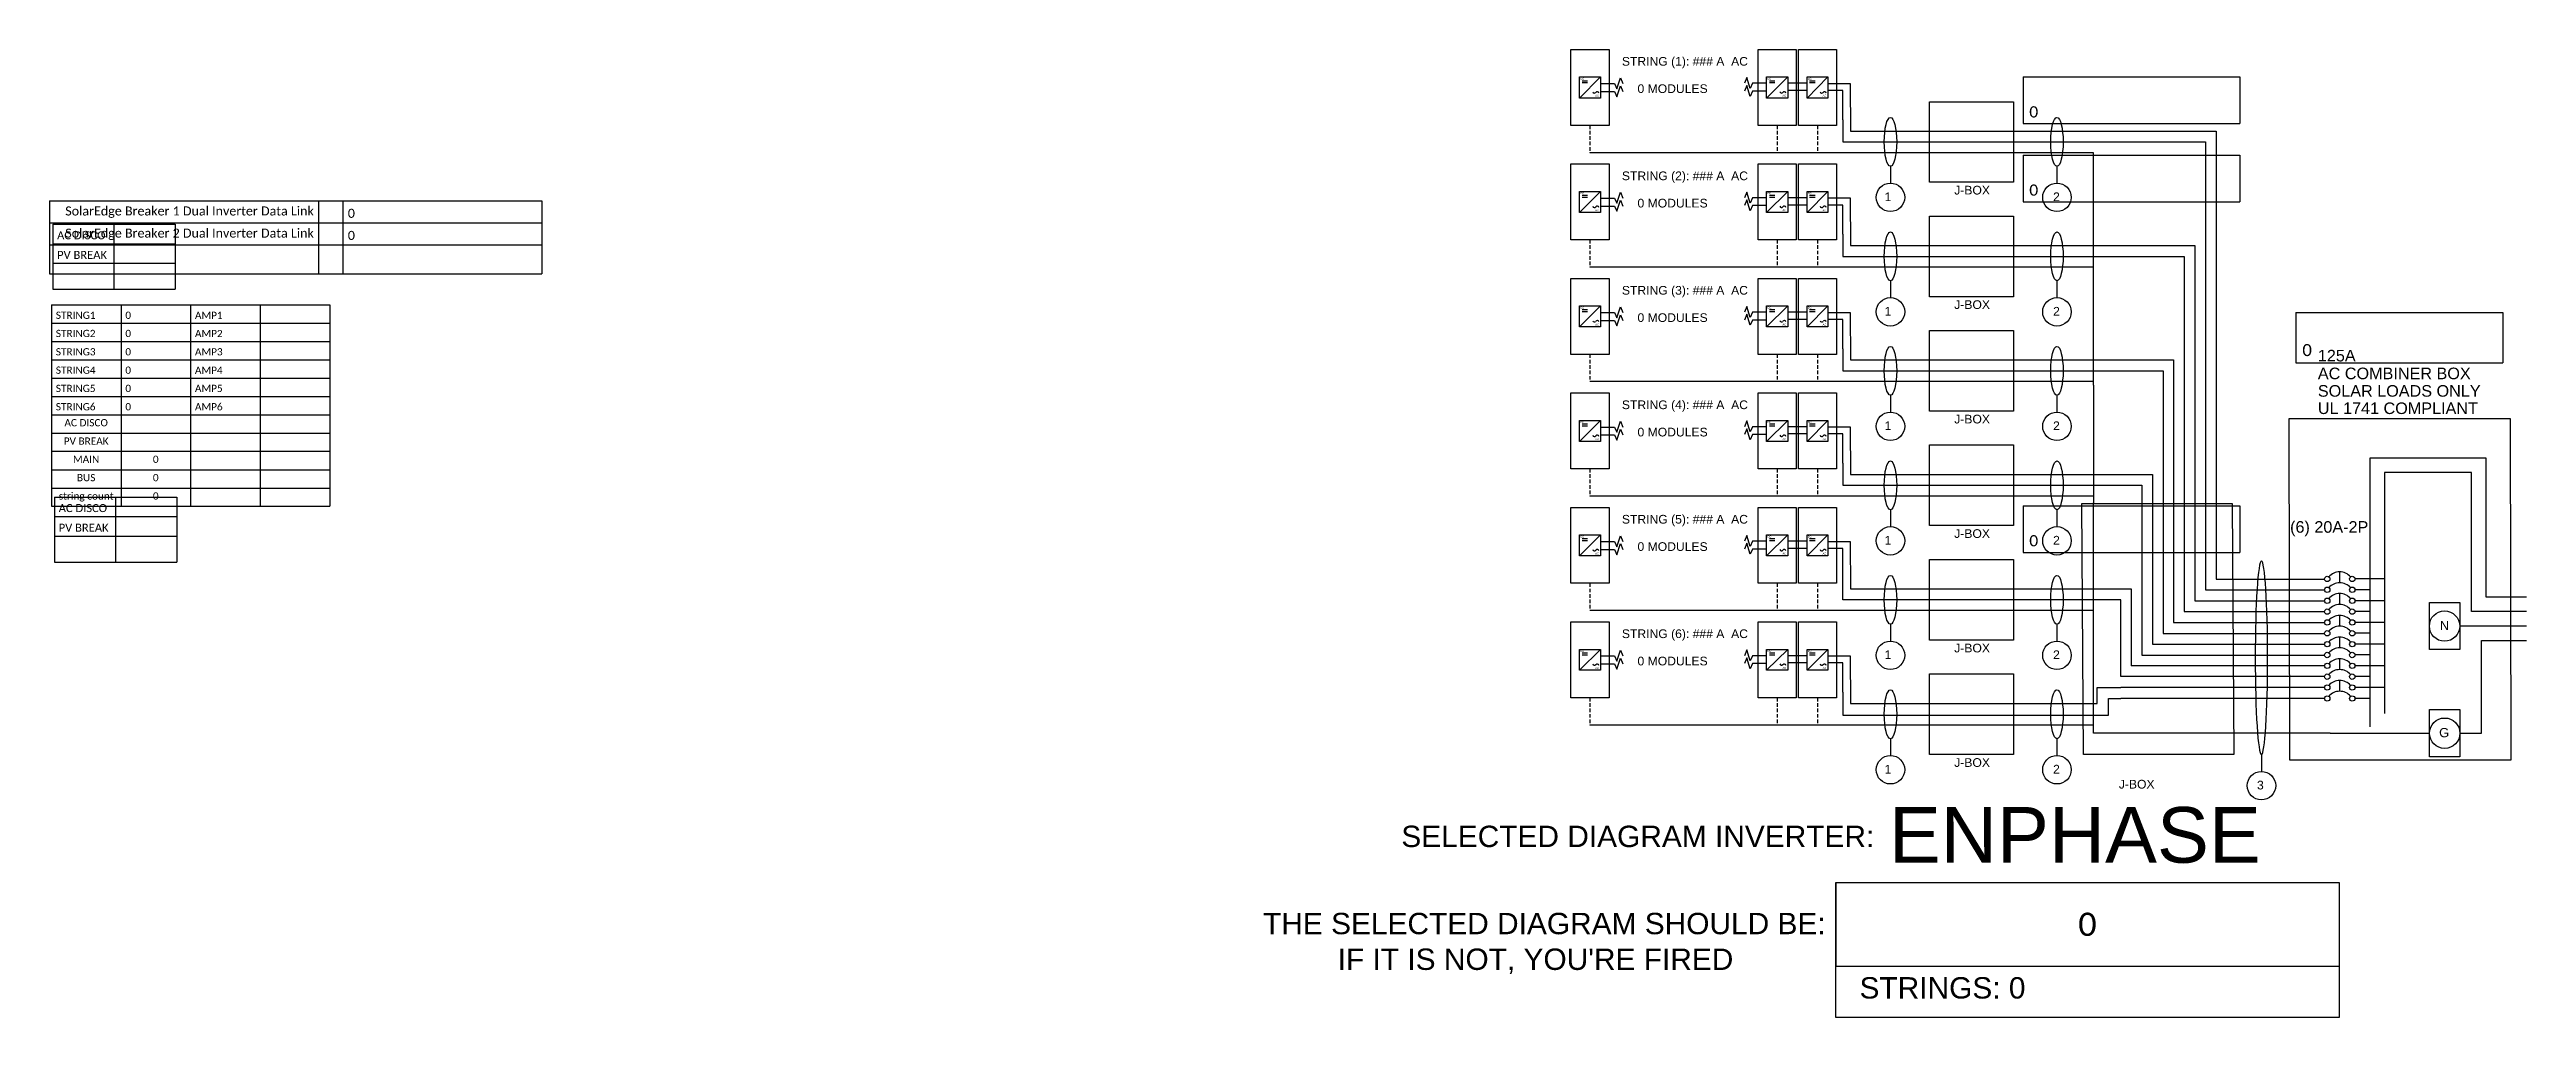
# Model space of a CAD drawing. Header units: inches. Extents: x 0 to 171, y 0 to 67.
import ezdxf

# ---------------------------------------------------------------- set-up
doc = ezdxf.new("R2010")
doc.units = ezdxf.units.IN
doc.header["$MEASUREMENT"] = 0
doc.linetypes.add('DASHED2', pattern=[0.375, 0.25, -0.125])
for name, color, linetype in [('Equipment Schedule', 7, 'Continuous'), ('Ground', 3, 'Continuous'), ('Lines', 7, 'Continuous'), ('Modules', 7, 'Continuous')]:
    doc.layers.add(name, color=color, linetype=linetype)
doc.layers.add('Hidden', color=1, linetype='Continuous', lineweight=25, plot=False)
doc.layers.add('wirecallout', color=4, linetype='Continuous', lineweight=25)
doc.styles.get("Standard").update_dxf_attribs({"font": 'arial.ttf'})

# ---------------------------------------------------------------- blocks, each defined once
blk = doc.blocks.new('*T17')
at = {"color": 0, "linetype": 'ByBlock', "lineweight": -2, "transparency": 16777216}
for p, q in [((0, 0), (19.24, 0)), ((0, 0), (0, -13.93)), ((4.81, 0), (4.81, -13.93)), ((9.62, 0), (9.62, -13.93)), ((14.43, 0), (14.43, -13.93)), ((19.24, 0), (19.24, -13.93)), ((0, -1.27), (19.24, -1.27)), ((0, -2.53), (19.24, -2.53)), ((0, -3.8), (19.24, -3.8)), ((0, -5.07), (19.24, -5.07)), ((0, -6.33), (19.24, -6.33)), ((0, -7.6), (19.24, -7.6)), ((0, -8.87), (19.24, -8.87)), ((0, -10.13), (19.24, -10.13)), ((0, -11.4), (19.24, -11.4)), ((0, -12.67), (19.24, -12.67)), ((0, -13.93), (19.24, -13.93))]:
    blk.add_line(p, q, dxfattribs=at)
at = {"color": 0, "transparency": 16777216, "char_height": 0.5, "width": 4.2095}
for s, insert, attachment_point in [('{\\fCalibri|b0|i0|c0;STRING1', (0.3, -0.97), 7), ('{\\fCalibri|b0|i0|c0;0', (5.11, -0.97), 7), ('{\\fCalibri|b0|i0|c0;AMP1', (9.92, -0.97), 7), ('{\\fCalibri|b0|i0|c0; ', (14.73, -0.97), 7), ('{\\fCalibri|b0|i0|c0;STRING2', (0.3, -2.23), 7), ('{\\fCalibri|b0|i0|c0;STRING3', (0.3, -3.5), 7), ('{\\fCalibri|b0|i0|c0;0', (5.11, -2.23), 7), ('{\\fCalibri|b0|i0|c0;0', (5.11, -3.5), 7), ('{\\fCalibri|b0|i0|c0;AMP2', (9.92, -2.23), 7), ('{\\fCalibri|b0|i0|c0;AMP3', (9.92, -3.5), 7), ('{\\fCalibri|b0|i0|c0; ', (14.73, -2.23), 7), ('{\\fCalibri|b0|i0|c0;STRING4', (0.3, -4.77), 7), ('{\\fCalibri|b0|i0|c0;0', (5.11, -4.77), 7), ('{\\fCalibri|b0|i0|c0;AMP4', (9.92, -4.77), 7), ('{\\fCalibri|b0|i0|c0; ', (14.73, -3.5), 7), ('{\\fCalibri|b0|i0|c0; ', (14.73, -4.77), 7), ('{\\fCalibri|b0|i0|c0;STRING5', (0.3, -6.03), 7), ('{\\fCalibri|b0|i0|c0;STRING6', (0.3, -7.3), 7), ('{\\fCalibri|b0|i0|c0;0', (5.11, -6.03), 7), ('{\\fCalibri|b0|i0|c0;0', (5.11, -7.3), 7), ('{\\fCalibri|b0|i0|c0;AMP5', (9.92, -6.03), 7), ('{\\fCalibri|b0|i0|c0;AMP6', (9.92, -7.3), 7), ('{\\fCalibri|b0|i0|c0; ', (14.73, -6.03), 7), ('{\\fCalibri|b0|i0|c0;AC DISCO', (2.4, -7.9), 2), ('{\\fCalibri|b0|i0|c0;', (7.21, -7.9), 2), ('{\\fCalibri|b0|i0|c0;', (12.02, -7.9), 2), ('{\\fCalibri|b0|i0|c0; ', (14.73, -7.3), 7), ('{\\fCalibri|b0|i0|c0;', (16.83, -7.9), 2), ('{\\fCalibri|b0|i0|c0;PV BREAK', (2.4, -9.17), 2), ('{\\fCalibri|b0|i0|c0;', (7.21, -9.17), 2), ('{\\fCalibri|b0|i0|c0;', (12.02, -9.17), 2), ('{\\fCalibri|b0|i0|c0;', (16.83, -9.17), 2), ('{\\fCalibri|b0|i0|c0;MAIN', (2.4, -10.43), 2), ('{\\fCalibri|b0|i0|c0;BUS', (2.4, -11.7), 2), ('{\\fCalibri|b0|i0|c0;0', (7.21, -10.43), 2), ('{\\fCalibri|b0|i0|c0;0', (7.21, -11.7), 2), ('{\\fCalibri|b0|i0|c0;', (12.02, -10.43), 2), ('{\\fCalibri|b0|i0|c0;', (12.02, -11.7), 2), ('{\\fCalibri|b0|i0|c0;', (16.83, -10.43), 2), ('{\\fCalibri|b0|i0|c0;', (16.83, -11.7), 2), ('{\\fCalibri|b0|i0|c0;string count', (2.4, -12.97), 2), ('{\\fCalibri|b0|i0|c0;0', (7.21, -12.97), 2), ('{\\fCalibri|b0|i0|c0;', (12.02, -12.97), 2), ('{\\fCalibri|b0|i0|c0;', (16.83, -12.97), 2)]:
    blk.add_mtext(s, dxfattribs=dict(at, insert=insert, attachment_point=attachment_point))
blk = doc.blocks.new('*T14')
at = {"color": 0, "linetype": 'ByBlock', "lineweight": -2, "transparency": 16777216}
for p, q in [((0, 0), (14.32, 0)), ((0, 0), (0, -3.48)), ((14.32, 0), (14.32, -3.48)), ((0, -3.48), (14.32, -3.48))]:
    blk.add_line(p, q, dxfattribs=at)
at = {"color": 7, "transparency": 16777216, "insert": (0.45, -3.03), "char_height": 0.8333, "width": 13.4221, "attachment_point": 7}
blk.add_mtext('{\\fCalibri|b0|i0|c0;0', dxfattribs=at)
blk = doc.blocks.new('*T22')
at = {"color": 0, "linetype": 'ByBlock', "lineweight": -2, "transparency": 16777216}
for p, q in [((0, 0), (8.47, 0)), ((0, 0), (0, -4.5)), ((4.23, 0), (4.23, -4.5)), ((8.47, 0), (8.47, -4.5)), ((0, -1.35), (8.47, -1.35)), ((0, -2.7), (8.47, -2.7)), ((0, -4.5), (8.47, -4.5))]:
    blk.add_line(p, q, dxfattribs=at)
at = {"color": 0, "transparency": 16777216, "char_height": 0.5556, "width": 3.6333}
for s, insert, attachment_point in [('{\\fCalibri|b0|i0|c0;AC DISCO', (0.3, -1.05), 7), ('{\\fCalibri|b0|i0|c0;', (8.17, -1.05), 9), ('{\\fCalibri|b0|i0|c0;PV BREAK', (0.3, -2.4), 7), ('{\\fCalibri|b0|i0|c0;', (4.53, -2.4), 7)]:
    blk.add_mtext(s, dxfattribs=dict(at, insert=insert, attachment_point=attachment_point))
blk = doc.blocks.new('*T19')
at = {"color": 0, "linetype": 'ByBlock', "lineweight": -2, "transparency": 16777216}
for p, q in [((0, 0), (8.47, 0)), ((0, 0), (0, -4.5)), ((4.23, 0), (4.23, -4.5)), ((8.47, 0), (8.47, -4.5)), ((0, -1.35), (8.47, -1.35)), ((0, -2.7), (8.47, -2.7)), ((0, -4.5), (8.47, -4.5))]:
    blk.add_line(p, q, dxfattribs=at)
at = {"color": 0, "transparency": 16777216, "char_height": 0.5556, "width": 3.6333}
for s, insert, attachment_point in [('{\\fCalibri|b0|i0|c0;AC DISCO', (0.3, -1.05), 7), ('{\\fCalibri|b0|i0|c0;', (8.17, -1.05), 9), ('{\\fCalibri|b0|i0|c0;PV BREAK', (0.3, -2.4), 7), ('{\\fCalibri|b0|i0|c0;', (4.53, -2.4), 7)]:
    blk.add_mtext(s, dxfattribs=dict(at, insert=insert, attachment_point=attachment_point))
blk = doc.blocks.new('*T23')
at = {"color": 0, "linetype": 'ByBlock', "lineweight": -2, "transparency": 16777216}
for p, q in [((0, 0), (34.03, 0)), ((0, 0), (0, -5.07)), ((18.6, 0), (18.6, -5.07)), ((20.28, 0), (20.28, -5.07)), ((34.03, 0), (34.03, -5.07)), ((0, -1.53), (34.03, -1.53)), ((0, -3.06), (34.03, -3.06)), ((0, -5.07), (34.03, -5.07))]:
    blk.add_line(p, q, dxfattribs=at)
at = {"color": 0, "transparency": 16777216, "char_height": 0.6229}
for s, insert, width, attachment_point in [('{\\fCalibri|b0|i0|c0;SolarEdge Breaker 1 Dual Inverter Data Link', (18.27, -1.19), 17.9297, 9), ('{\\fCalibri|b0|i0|c0;', (19.95, -1.19), 1.0091, 9), ('{\\fCalibri|b0|i0|c0;0', (20.62, -1.19), 13.0727, 7), ('{\\fCalibri|b0|i0|c0;SolarEdge Breaker 2 Dual Inverter Data Link', (18.27, -2.72), 17.9297, 9), ('{\\fCalibri|b0|i0|c0;', (19.95, -2.72), 1.0091, 9), ('{\\fCalibri|b0|i0|c0;0', (20.62, -2.72), 13.0727, 7)]:
    blk.add_mtext(s, dxfattribs=dict(at, insert=insert, width=width, attachment_point=attachment_point))
blk = doc.blocks.new('*T18')
at = {"color": 0, "linetype": 'ByBlock', "lineweight": -2, "transparency": 16777216}
for p, q in [((0, 0), (14.98, 0)), ((0, 0), (0, -3.23)), ((14.98, 0), (14.98, -3.23)), ((0, -3.23), (14.98, -3.23))]:
    blk.add_line(p, q, dxfattribs=at)
at = {"color": 7, "transparency": 16777216, "insert": (0.42, -2.82), "char_height": 0.7747, "width": 14.1425, "attachment_point": 7}
blk.add_mtext('{\\fCalibri|b0|i0|c0;0', dxfattribs=at)
blk = doc.blocks.new('*T15')
at = {"color": 0, "linetype": 'ByBlock', "lineweight": -2, "transparency": 16777216}
for p, q in [((0, 0), (14.98, 0)), ((0, 0), (0, -3.23)), ((14.98, 0), (14.98, -3.23)), ((0, -3.23), (14.98, -3.23))]:
    blk.add_line(p, q, dxfattribs=at)
at = {"color": 7, "transparency": 16777216, "insert": (0.42, -2.82), "char_height": 0.7747, "width": 14.1425, "attachment_point": 7}
blk.add_mtext('{\\fCalibri|b0|i0|c0;0', dxfattribs=at)
blk = doc.blocks.new('*T16')
at = {"color": 0, "linetype": 'ByBlock', "lineweight": -2, "transparency": 16777216}
for p, q in [((0, 0), (14.98, 0)), ((0, 0), (0, -3.23)), ((14.98, 0), (14.98, -3.23)), ((0, -3.23), (14.98, -3.23))]:
    blk.add_line(p, q, dxfattribs=at)
at = {"color": 7, "transparency": 16777216, "insert": (0.42, -2.82), "char_height": 0.7747, "width": 14.1425, "attachment_point": 7}
blk.add_mtext('{\\fCalibri|b0|i0|c0;0', dxfattribs=at)
blk = doc.blocks.new('*T20')
at = {"color": 0, "linetype": 'ByBlock', "lineweight": -2, "transparency": 16777216}
for p, q in [((0, 0), (14.98, 0)), ((0, 0), (0, -3.23)), ((14.98, 0), (14.98, -3.23)), ((0, -3.23), (14.98, -3.23))]:
    blk.add_line(p, q, dxfattribs=at)
at = {"color": 7, "transparency": 16777216, "insert": (0.42, -2.82), "char_height": 0.7747, "width": 14.1425, "attachment_point": 7}
blk.add_mtext('{\\fCalibri|b0|i0|c0;0', dxfattribs=at)
blk = doc.blocks.new('*T21')
at = {"layer": 'Hidden', "color": 0, "linetype": 'ByBlock', "lineweight": -2, "transparency": 16777216}
for p, q in [((0, 0), (34.8, 0)), ((0, 0), (0, -5.8)), ((34.8, 0), (34.8, -5.8)), ((0, -5.8), (34.8, -5.8))]:
    blk.add_line(p, q, dxfattribs=at)
at = {"layer": 'Hidden', "color": 0, "transparency": 16777216, "insert": (17.4, -2.9), "char_height": 1.606, "width": 33.0633, "attachment_point": 5}
blk.add_mtext('{\\fCalibri|b0|i0|c0;0', dxfattribs=at)
blk = doc.blocks.new('*U13')
for p, q in [((-76.68, 136.84), (-78.13, 135.38)), ((-77.58, 136.56), (-77.95, 136.56)), ((-77.58, 136.43), (-77.95, 136.43)), ((-63.74, 136.84), (-65.2, 135.38)), ((-64.64, 136.56), (-65.01, 136.56)), ((-64.64, 136.43), (-65.01, 136.43)), ((-60.96, 136.84), (-62.41, 135.38)), ((-61.85, 136.56), (-62.23, 136.56)), ((-61.85, 136.43), (-62.23, 136.43)), ((-56.64, 130.66), (-56.64, 129.49)), ((-45.13, 130.66), (-45.13, 129.49)), ((-76.68, 128.92), (-78.13, 127.46)), ((-77.58, 128.64), (-77.95, 128.64)), ((-77.58, 128.51), (-77.95, 128.51)), ((-63.74, 128.92), (-65.2, 127.46)), ((-64.64, 128.64), (-65.01, 128.64)), ((-64.64, 128.51), (-65.01, 128.51)), ((-60.96, 128.92), (-62.41, 127.46)), ((-61.85, 128.64), (-62.23, 128.64)), ((-61.85, 128.51), (-62.23, 128.51)), ((-56.64, 122.74), (-56.64, 121.57)), ((-45.13, 122.74), (-45.13, 121.57)), ((-76.68, 121), (-78.13, 119.55)), ((-77.58, 120.73), (-77.95, 120.73)), ((-77.58, 120.59), (-77.95, 120.59)), ((-63.74, 121), (-65.2, 119.55)), ((-64.64, 120.73), (-65.01, 120.73)), ((-64.64, 120.59), (-65.01, 120.59)), ((-60.96, 121), (-62.41, 119.55)), ((-61.85, 120.73), (-62.23, 120.73)), ((-61.85, 120.59), (-62.23, 120.59)), ((-56.64, 114.82), (-56.64, 113.66)), ((-45.13, 114.82), (-45.13, 113.66)), ((-76.68, 113.08), (-78.13, 111.63)), ((-63.74, 113.08), (-65.2, 111.63)), ((-60.96, 113.08), (-62.41, 111.63)), ((-77.58, 112.81), (-77.95, 112.81)), ((-77.58, 112.67), (-77.95, 112.67)), ((-64.64, 112.81), (-65.01, 112.81)), ((-64.64, 112.67), (-65.01, 112.67)), ((-61.85, 112.81), (-62.23, 112.81)), ((-61.85, 112.67), (-62.23, 112.67)), ((-60.96, 112.63), (-59.42, 112.63)), ((-59.42, 112.63), (-59.4, 109.34)), ((-59.94, 110.12), (-59.94, 110.12)), ((-59.94, 110.12), (-59.94, 108.59)), ((-59.94, 108.59), (-39.26, 108.59)), ((-59.4, 109.34), (-38.52, 109.34)), ((-39.26, 108.59), (-39.26, 96.84)), ((-38.52, 109.34), (-38.52, 97.59)), ((-56.64, 106.9), (-56.64, 105.74)), ((-45.13, 106.9), (-45.13, 105.74)), ((-76.68, 105.16), (-78.13, 103.71)), ((-77.58, 104.89), (-77.95, 104.89)), ((-77.58, 104.75), (-77.95, 104.75)), ((-63.74, 105.16), (-65.2, 103.71)), ((-64.64, 104.89), (-65.01, 104.89)), ((-64.64, 104.75), (-65.01, 104.75)), ((-60.96, 105.16), (-62.41, 103.71)), ((-61.85, 104.89), (-62.23, 104.89)), ((-61.85, 104.75), (-62.23, 104.75)), ((-60.96, 104.71), (-59.42, 104.71)), ((-59.42, 104.71), (-59.4, 101.42)), ((-59.4, 101.42), (-39.99, 101.42)), ((-39.99, 101.42), (-39.99, 96.1)), ((-25.58, 101.85), (-25.58, 102.6)), ((-25.58, 100.34), (-25.58, 101.1)), ((-22.49, 102.11), (-24.53, 102.11)), ((-23.49, 101.36), (-24.53, 101.36)), ((-25.58, 98.84), (-25.58, 99.59)), ((-22.49, 100.6), (-24.53, 100.6)), ((-23.49, 99.85), (-24.53, 99.85)), ((-56.64, 98.98), (-56.64, 97.82)), ((-45.13, 98.98), (-45.13, 97.82)), ((-30.1, 99.09), (-30.1, 99.09)), ((-25.58, 97.34), (-25.58, 98.09)), ((-22.49, 99.1), (-24.53, 99.1)), ((-23.49, 98.35), (-24.53, 98.35)), ((-12.67, 98.85), (-17.28, 98.85)), ((-76.68, 97.24), (-78.13, 95.79)), ((-77.58, 96.97), (-77.95, 96.97)), ((-77.58, 96.83), (-77.95, 96.83)), ((-63.74, 97.24), (-65.2, 95.79)), ((-64.64, 96.97), (-65.01, 96.97)), ((-64.64, 96.83), (-65.01, 96.83)), ((-60.96, 97.24), (-62.41, 95.79)), ((-61.85, 96.97), (-62.23, 96.97)), ((-61.85, 96.83), (-62.23, 96.83)), ((-60.96, 96.79), (-59.42, 96.79)), ((-59.42, 96.79), (-59.4, 93.5)), ((-26.62, 96.1), (-39.99, 96.1)), ((-39.26, 96.84), (-26.62, 96.84)), ((-38.52, 97.59), (-26.62, 97.59)), ((-30.1, 97.59), (-30.1, 97.59)), ((-25.58, 95.84), (-25.58, 96.59)), ((-22.49, 97.6), (-24.53, 97.6)), ((-23.49, 96.85), (-24.53, 96.85)), ((-22.49, 96.1), (-24.53, 96.1)), ((-59.94, 94.28), (-59.94, 92.69)), ((-42.34, 93.5), (-42.34, 94.6)), ((-42.34, 94.6), (-40.72, 94.6)), ((-26.62, 95.35), (-40.72, 95.35)), ((-26.62, 94.6), (-40.72, 94.6)), ((-25.58, 94.34), (-25.58, 95.09)), ((-23.49, 95.35), (-24.53, 95.35)), ((-22.49, 94.6), (-24.53, 94.6)), ((-59.94, 92.69), (-41.56, 92.69)), ((-59.4, 93.5), (-42.34, 93.5)), ((-41.56, 92.69), (-41.56, 93.84)), ((-41.56, 93.84), (-40.72, 93.84)), ((-26.62, 93.84), (-40.72, 93.84)), ((-23.49, 93.84), (-24.53, 93.84)), ((-56.64, 91.07), (-56.64, 89.9)), ((-45.13, 91.07), (-45.13, 89.9)), ((-30.99, 89.97), (-30.99, 88.8))]:
    blk.add_line(p, q)
for points in [[(-76.68, 135.38), (-78.13, 135.38), (-78.13, 136.84), (-76.68, 136.84)], [(-63.74, 135.38), (-65.2, 135.38), (-65.2, 136.84), (-63.74, 136.84)], [(-60.96, 135.38), (-62.41, 135.38), (-62.41, 136.84), (-60.96, 136.84)], [(-48.14, 129.56), (-53.95, 129.56), (-53.95, 135.13), (-48.14, 135.13)], [(-76.68, 127.46), (-78.13, 127.46), (-78.13, 128.92), (-76.68, 128.92)], [(-63.74, 127.46), (-65.2, 127.46), (-65.2, 128.92), (-63.74, 128.92)], [(-60.96, 127.46), (-62.41, 127.46), (-62.41, 128.92), (-60.96, 128.92)], [(-48.14, 121.64), (-53.95, 121.64), (-53.95, 127.22), (-48.14, 127.22)], [(-76.68, 119.55), (-78.13, 119.55), (-78.13, 121), (-76.68, 121)], [(-63.74, 119.55), (-65.2, 119.55), (-65.2, 121), (-63.74, 121)], [(-60.96, 119.55), (-62.41, 119.55), (-62.41, 121), (-60.96, 121)], [(-48.14, 113.72), (-53.95, 113.72), (-53.95, 119.3), (-48.14, 119.3)], [(-76.68, 111.63), (-78.13, 111.63), (-78.13, 113.08), (-76.68, 113.08)], [(-63.74, 111.63), (-65.2, 111.63), (-65.2, 113.08), (-63.74, 113.08)], [(-60.96, 111.63), (-62.41, 111.63), (-62.41, 113.08), (-60.96, 113.08)], [(-13.74, 89.58), (-29.02, 89.58), (-29.08, 113.2), (-13.8, 113.2)], [(-48.14, 105.8), (-53.95, 105.8), (-53.95, 111.38), (-48.14, 111.38)], [(-32.91, 89.97), (-43.29, 89.97), (-43.41, 107.32), (-33.02, 107.32)], [(-76.68, 103.71), (-78.13, 103.71), (-78.13, 105.16), (-76.68, 105.16)], [(-63.74, 103.71), (-65.2, 103.71), (-65.2, 105.16), (-63.74, 105.16)], [(-60.96, 103.71), (-62.41, 103.71), (-62.41, 105.16), (-60.96, 105.16)], [(-48.14, 97.88), (-53.95, 97.88), (-53.95, 103.46), (-48.14, 103.46)], [(-19.37, 100.48), (-17.28, 100.48), (-17.27, 97.22), (-19.37, 97.22)], [(-76.68, 95.79), (-78.13, 95.79), (-78.13, 97.24), (-76.68, 97.24)], [(-63.74, 95.79), (-65.2, 95.79), (-65.2, 97.24), (-63.74, 97.24)], [(-60.96, 95.79), (-62.41, 95.79), (-62.41, 97.24), (-60.96, 97.24)], [(-48.14, 89.97), (-53.95, 89.97), (-53.95, 95.54), (-48.14, 95.54)]]:
    blk.add_lwpolyline(points, close=True)
for points in [[(-76.68, 136.38), (-76.68, 136.38), (-75.71, 136.38)], [(-76.68, 135.83), (-76.68, 135.83), (-75.71, 135.83)], [(-65.2, 136.4), (-65.2, 136.4), (-66.17, 136.4)], [(-65.2, 135.86), (-65.2, 135.86), (-66.17, 135.86)], [(-62.41, 136.4), (-63.74, 136.4)], [(-60.96, 136.39), (-59.42, 136.39), (-59.4, 133.1), (-34.13, 133.1), (-34.13, 102.1), (-26.62, 102.1)], [(-59.94, 133.88), (-59.94, 133.88), (-59.94, 132.35), (-34.86, 132.35), (-34.86, 101.35), (-26.62, 101.35)], [(-76.68, 128.46), (-76.68, 128.46), (-75.71, 128.46)], [(-65.2, 128.48), (-65.2, 128.48), (-66.17, 128.48)], [(-62.41, 128.48), (-63.74, 128.48)], [(-60.96, 128.47), (-59.42, 128.47), (-59.4, 125.18), (-35.59, 125.18), (-35.59, 100.6), (-26.62, 100.6)], [(-76.68, 127.91), (-76.68, 127.91), (-75.71, 127.91)], [(-65.2, 127.94), (-65.2, 127.94), (-66.17, 127.94)], [(-59.94, 125.96), (-59.94, 125.96), (-59.94, 124.43), (-36.33, 124.43), (-36.33, 99.85), (-26.62, 99.85)], [(-76.68, 120.54), (-76.68, 120.54), (-75.71, 120.54)], [(-76.68, 119.99), (-76.68, 119.99), (-75.71, 119.99)], [(-65.2, 120.56), (-65.2, 120.56), (-66.17, 120.56)], [(-65.2, 120.02), (-65.2, 120.02), (-66.17, 120.02)], [(-62.41, 120.56), (-63.74, 120.56)], [(-60.96, 120.55), (-59.42, 120.55), (-59.4, 117.26), (-37.06, 117.26), (-37.06, 99.09), (-26.62, 99.09)], [(-59.94, 118.04), (-59.94, 118.04), (-59.94, 116.51), (-37.79, 116.51), (-37.79, 98.34), (-26.62, 98.34)], [(-76.68, 112.62), (-76.68, 112.62), (-75.71, 112.62)], [(-76.68, 112.07), (-76.68, 112.07), (-75.71, 112.07)], [(-65.2, 112.64), (-65.2, 112.64), (-66.17, 112.64)], [(-65.2, 112.1), (-65.2, 112.1), (-66.17, 112.1)], [(-62.41, 112.64), (-63.74, 112.64)], [(-12.67, 100.85), (-15.46, 100.85), (-15.46, 110.47), (-23.49, 110.47), (-23.49, 91.88)], [(-12.67, 99.85), (-16.46, 99.85), (-16.46, 109.47), (-22.49, 109.47), (-22.49, 92.81)], [(-76.68, 104.7), (-76.68, 104.7), (-75.71, 104.7)], [(-65.2, 104.72), (-65.2, 104.72), (-66.17, 104.72)], [(-62.41, 104.72), (-63.74, 104.72)], [(-76.68, 104.15), (-76.68, 104.15), (-75.71, 104.15)], [(-65.2, 104.18), (-65.2, 104.18), (-66.17, 104.18)], [(-76.68, 96.78), (-76.68, 96.78), (-75.71, 96.78)], [(-76.68, 96.23), (-76.68, 96.23), (-75.71, 96.23)], [(-65.2, 96.8), (-65.2, 96.8), (-66.17, 96.8)], [(-65.2, 96.26), (-65.2, 96.26), (-66.17, 96.26)], [(-62.41, 96.8), (-63.74, 96.8)]]:
    blk.add_lwpolyline(points)
for centre, radius in [((-56.64, 128.51), 0.984), ((-45.13, 128.51), 0.984), ((-56.64, 120.59), 0.984), ((-45.13, 120.59), 0.984), ((-56.64, 112.67), 0.984), ((-45.13, 112.67), 0.984), ((-56.64, 104.75), 0.984), ((-45.13, 104.75), 0.984), ((-26.44, 102.11), 0.186), ((-26.44, 101.36), 0.186), ((-24.71, 102.11), 0.186), ((-24.71, 101.36), 0.186), ((-26.44, 100.6), 0.186), ((-26.44, 99.85), 0.186), ((-24.71, 100.6), 0.186), ((-24.71, 99.85), 0.186), ((-18.33, 98.85), 1.05), ((-56.64, 96.83), 0.984), ((-45.13, 96.83), 0.984), ((-26.44, 99.1), 0.186), ((-26.44, 98.35), 0.186), ((-26.44, 97.6), 0.186), ((-24.71, 99.1), 0.186), ((-24.71, 98.35), 0.186), ((-24.71, 97.6), 0.186), ((-26.44, 96.85), 0.186), ((-26.44, 96.1), 0.186), ((-24.71, 96.85), 0.186), ((-24.71, 96.1), 0.186), ((-26.44, 95.35), 0.186), ((-26.44, 94.6), 0.186), ((-24.71, 95.35), 0.186), ((-24.71, 94.6), 0.186), ((-26.44, 93.84), 0.186), ((-24.71, 93.84), 0.186), ((-18.32, 91.44), 1.05), ((-56.64, 88.91), 0.984), ((-45.13, 88.91), 0.984), ((-30.99, 87.81), 0.984)]:
    blk.add_circle(centre, radius)
for centre, radius, start, end in [((-77.11, 135.84), 0.115, 190.2778, 324.5251), ((-76.92, 135.71), 0.115, 10.2778, 144.5251), ((-64.17, 135.84), 0.115, 190.2778, 324.5251), ((-63.99, 135.71), 0.115, 10.2778, 144.5251), ((-61.39, 135.84), 0.115, 190.2778, 324.5251), ((-61.2, 135.71), 0.115, 10.2778, 144.5251), ((-77.11, 127.92), 0.115, 190.2778, 324.5251), ((-76.92, 127.79), 0.115, 10.2778, 144.5251), ((-64.17, 127.92), 0.115, 190.2778, 324.5251), ((-63.99, 127.79), 0.115, 10.2778, 144.5251), ((-61.39, 127.92), 0.115, 190.2778, 324.5251), ((-61.2, 127.79), 0.115, 10.2778, 144.5251), ((-77.11, 120), 0.115, 190.2778, 324.5251), ((-76.92, 119.87), 0.115, 10.2778, 144.5251), ((-64.17, 120), 0.115, 190.2778, 324.5251), ((-63.99, 119.87), 0.115, 10.2778, 144.5251), ((-61.39, 120), 0.115, 190.2778, 324.5251), ((-61.2, 119.87), 0.115, 10.2778, 144.5251), ((-77.11, 112.08), 0.115, 190.2778, 324.5251), ((-76.92, 111.95), 0.115, 10.2778, 144.5251), ((-64.17, 112.08), 0.115, 190.2778, 324.5251), ((-63.99, 111.95), 0.115, 10.2778, 144.5251), ((-61.39, 112.08), 0.115, 190.2778, 324.5251), ((-61.2, 111.95), 0.115, 10.2778, 144.5251), ((-77.11, 104.16), 0.115, 190.2778, 324.5251), ((-76.92, 104.03), 0.115, 10.2778, 144.5251), ((-64.17, 104.16), 0.115, 190.2778, 324.5251), ((-63.99, 104.03), 0.115, 10.2778, 144.5251), ((-61.39, 104.16), 0.115, 190.2778, 324.5251), ((-61.2, 104.03), 0.115, 10.2778, 144.5251), ((-25.58, 101.6), 1, 41.2408, 138.7592), ((-25.58, 100.85), 1, 41.2408, 138.7592), ((-25.58, 100.1), 1, 41.2408, 138.7592), ((-25.58, 99.34), 1, 41.2408, 138.7592), ((-25.58, 98.59), 1, 41.2408, 138.7592), ((-25.58, 97.84), 1, 41.2408, 138.7592), ((-25.58, 97.09), 1, 41.2408, 138.7592), ((-77.11, 96.25), 0.115, 190.2778, 324.5251), ((-76.92, 96.11), 0.115, 10.2778, 144.5251), ((-64.17, 96.25), 0.115, 190.2778, 324.5251), ((-63.99, 96.11), 0.115, 10.2778, 144.5251), ((-61.39, 96.25), 0.115, 190.2778, 324.5251), ((-61.2, 96.11), 0.115, 10.2778, 144.5251), ((-25.58, 96.34), 1, 41.2408, 138.7592), ((-25.58, 95.59), 1, 41.2408, 138.7592), ((-25.58, 94.84), 1, 41.2408, 138.7592), ((-25.58, 94.09), 1, 41.2408, 138.7592), ((-25.58, 93.34), 1, 41.2408, 138.7592)]:
    blk.add_arc(centre, radius, start, end)
at = {"layer": 'Equipment Schedule'}
for points in [[(-62.41, 135.9), (-63.74, 135.9)], [(-59.94, 133.88), (-59.94, 135.51), (-59.94, 135.9), (-60.96, 135.9)], [(-62.41, 127.98), (-63.74, 127.98)], [(-59.94, 125.96), (-59.94, 127.59), (-59.94, 127.98), (-60.96, 127.98)], [(-62.41, 120.06), (-63.74, 120.06)], [(-59.94, 118.04), (-59.94, 119.67), (-59.94, 120.06), (-60.96, 120.06)], [(-62.41, 112.14), (-63.74, 112.14)], [(-59.94, 110.12), (-59.94, 111.75), (-59.94, 112.14), (-60.96, 112.14)], [(-62.41, 104.22), (-63.74, 104.22)], [(-40.72, 95.35), (-40.72, 100.67), (-59.94, 100.67), (-59.94, 103.83), (-59.94, 104.22), (-60.96, 104.22)], [(-62.41, 96.3), (-63.74, 96.3)], [(-59.94, 94.28), (-59.94, 95.91), (-59.94, 96.3), (-60.96, 96.3)]]:
    blk.add_lwpolyline(points, dxfattribs=at)
at = {"layer": 'Ground', "linetype": 'DASHED2'}
for p, q in [((-77.42, 133.49), (-77.42, 131.6)), ((-64.48, 133.49), (-64.48, 131.6)), ((-61.69, 133.49), (-61.69, 131.6)), ((-77.42, 125.57), (-77.42, 123.68)), ((-64.48, 125.57), (-64.48, 123.68)), ((-61.69, 125.57), (-61.69, 123.68)), ((-77.42, 117.65), (-77.42, 115.76)), ((-64.48, 117.65), (-64.48, 115.76)), ((-61.69, 117.65), (-61.69, 115.76)), ((-77.42, 109.73), (-77.42, 107.84)), ((-64.48, 109.73), (-64.48, 107.84)), ((-61.69, 109.73), (-61.69, 107.84)), ((-77.42, 101.81), (-77.42, 99.92)), ((-64.48, 101.81), (-64.48, 99.92)), ((-61.69, 101.81), (-61.69, 99.92)), ((-77.42, 93.89), (-77.42, 92)), ((-64.48, 93.89), (-64.48, 92)), ((-61.69, 93.89), (-61.69, 92))]:
    blk.add_line(p, q, dxfattribs=at)
at = {"layer": 'Ground'}
for p, q in [((-42.6, 115.52), (-42.6, 107.37)), ((-42.6, 92), (-42.6, 105.73)), ((-26.24, 91.44), (-19.37, 91.44))]:
    blk.add_line(p, q, dxfattribs=at)
for points in [[(-58.22, 131.6), (-77.42, 131.6)], [(-42.6, 118.69), (-42.6, 131.6), (-58.22, 131.6)], [(-58.22, 123.68), (-77.42, 123.68)], [(-42.6, 123.68), (-58.22, 123.68)], [(-42.6, 115.52), (-42.6, 118.69)], [(-58.22, 115.76), (-77.42, 115.76)], [(-42.6, 115.76), (-58.22, 115.76)], [(-58.22, 107.84), (-77.42, 107.84)], [(-42.6, 107.84), (-58.22, 107.84)], [(-42.6, 105.73), (-42.6, 107.37)], [(-42.6, 99.92), (-77.42, 99.92)], [(-17.27, 91.44), (-15.78, 91.44), (-15.78, 97.85), (-12.67, 97.85)], [(-42.6, 92), (-77.42, 92)], [(-26.24, 91.44), (-42.6, 91.44), (-42.6, 92)]]:
    blk.add_lwpolyline(points, dxfattribs=at)
blk.add_lwpolyline([(-19.37, 93.07), (-17.27, 93.07), (-17.27, 89.81), (-19.37, 89.81)], close=True, dxfattribs=at)
at = {"layer": 'Hidden'}
blk.add_lwpolyline([(-60.42, 81.11), (-25.62, 81.11), (-25.62, 71.77), (-60.42, 71.77)], close=True, dxfattribs=at)
at = {"layer": 'Lines', "lineweight": -3}
for p, q in [((-75.71, 136.38), (-75.55, 136.01)), ((-75.71, 135.83), (-75.55, 135.47)), ((-75.55, 136.01), (-75.31, 136.78)), ((-75.55, 135.47), (-75.31, 136.23)), ((-75.31, 136.78), (-75.15, 136.38)), ((-75.31, 136.23), (-75.15, 135.83)), ((-66.57, 136.8), (-66.73, 136.4)), ((-66.57, 136.26), (-66.73, 135.86)), ((-66.33, 136.04), (-66.57, 136.8)), ((-66.33, 135.49), (-66.57, 136.26)), ((-66.17, 136.4), (-66.33, 136.04)), ((-66.17, 135.86), (-66.33, 135.49)), ((-75.71, 128.46), (-75.55, 128.1)), ((-75.55, 128.1), (-75.31, 128.86)), ((-75.31, 128.86), (-75.15, 128.46)), ((-66.57, 128.88), (-66.73, 128.48)), ((-66.33, 128.12), (-66.57, 128.88)), ((-66.17, 128.48), (-66.33, 128.12)), ((-75.71, 127.91), (-75.55, 127.55)), ((-75.55, 127.55), (-75.31, 128.31)), ((-75.31, 128.31), (-75.15, 127.91)), ((-66.57, 128.34), (-66.73, 127.94)), ((-66.33, 127.58), (-66.57, 128.34)), ((-66.17, 127.94), (-66.33, 127.58)), ((-75.71, 120.54), (-75.55, 120.18)), ((-75.71, 119.99), (-75.55, 119.63)), ((-75.55, 120.18), (-75.31, 120.94)), ((-75.55, 119.63), (-75.31, 120.39)), ((-75.31, 120.94), (-75.15, 120.54)), ((-75.31, 120.39), (-75.15, 119.99)), ((-66.57, 120.96), (-66.73, 120.56)), ((-66.57, 120.42), (-66.73, 120.02)), ((-66.33, 120.2), (-66.57, 120.96)), ((-66.33, 119.66), (-66.57, 120.42)), ((-66.17, 120.56), (-66.33, 120.2)), ((-66.17, 120.02), (-66.33, 119.66)), ((-66.57, 113.04), (-66.73, 112.64)), ((-66.33, 112.28), (-66.57, 113.04)), ((-75.71, 112.62), (-75.55, 112.26)), ((-75.71, 112.07), (-75.55, 111.71)), ((-75.55, 112.26), (-75.31, 113.02)), ((-75.55, 111.71), (-75.31, 112.48)), ((-75.31, 113.02), (-75.15, 112.62)), ((-75.31, 112.48), (-75.15, 112.07)), ((-66.57, 112.5), (-66.73, 112.1)), ((-66.33, 111.74), (-66.57, 112.5)), ((-66.17, 112.64), (-66.33, 112.28)), ((-66.17, 112.1), (-66.33, 111.74)), ((-75.71, 104.7), (-75.55, 104.34)), ((-75.55, 104.34), (-75.31, 105.1)), ((-75.55, 103.79), (-75.31, 104.56)), ((-75.31, 105.1), (-75.15, 104.7)), ((-75.31, 104.56), (-75.15, 104.15)), ((-66.57, 105.12), (-66.73, 104.72)), ((-66.57, 104.58), (-66.73, 104.18)), ((-66.33, 104.36), (-66.57, 105.12)), ((-66.33, 103.82), (-66.57, 104.58)), ((-66.17, 104.72), (-66.33, 104.36)), ((-75.71, 104.15), (-75.55, 103.79)), ((-66.17, 104.18), (-66.33, 103.82)), ((-75.71, 96.78), (-75.55, 96.42)), ((-75.71, 96.23), (-75.55, 95.87)), ((-75.55, 96.42), (-75.31, 97.18)), ((-75.55, 95.87), (-75.31, 96.64)), ((-75.31, 97.18), (-75.15, 96.78)), ((-75.31, 96.64), (-75.15, 96.23)), ((-66.57, 97.21), (-66.73, 96.8)), ((-66.57, 96.66), (-66.73, 96.26)), ((-66.33, 96.44), (-66.57, 97.21)), ((-66.33, 95.9), (-66.57, 96.66)), ((-66.17, 96.8), (-66.33, 96.44)), ((-66.17, 96.26), (-66.33, 95.9))]:
    blk.add_line(p, q, dxfattribs=at)
at = {"layer": 'Modules'}
for points in [[(-78.73, 133.49), (-78.73, 138.74), (-76.1, 138.74), (-76.1, 133.49)], [(-65.79, 133.49), (-65.79, 138.74), (-63.16, 138.74), (-63.16, 133.49)], [(-63, 133.49), (-63, 138.74), (-60.38, 138.74), (-60.38, 133.49)], [(-78.73, 125.57), (-78.73, 130.82), (-76.1, 130.82), (-76.1, 125.57)], [(-65.79, 125.57), (-65.79, 130.82), (-63.16, 130.82), (-63.16, 125.57)], [(-63, 125.57), (-63, 130.82), (-60.38, 130.82), (-60.38, 125.57)], [(-78.73, 117.65), (-78.73, 122.9), (-76.1, 122.9), (-76.1, 117.65)], [(-65.79, 117.65), (-65.79, 122.9), (-63.16, 122.9), (-63.16, 117.65)], [(-63, 117.65), (-63, 122.9), (-60.38, 122.9), (-60.38, 117.65)], [(-78.73, 109.73), (-78.73, 114.98), (-76.1, 114.98), (-76.1, 109.73)], [(-65.79, 109.73), (-65.79, 114.98), (-63.16, 114.98), (-63.16, 109.73)], [(-63, 109.73), (-63, 114.98), (-60.38, 114.98), (-60.38, 109.73)], [(-78.73, 101.81), (-78.73, 107.06), (-76.1, 107.06), (-76.1, 101.81)], [(-65.79, 101.81), (-65.79, 107.06), (-63.16, 107.06), (-63.16, 101.81)], [(-63, 101.81), (-63, 107.06), (-60.38, 107.06), (-60.38, 101.81)], [(-78.73, 93.89), (-78.73, 99.14), (-76.1, 99.14), (-76.1, 93.89)], [(-65.79, 93.89), (-65.79, 99.14), (-63.16, 99.14), (-63.16, 93.89)], [(-63, 93.89), (-63, 99.14), (-60.38, 99.14), (-60.38, 93.89)]]:
    blk.add_lwpolyline(points, close=True, dxfattribs=at)
at = {"layer": 'wirecallout', "color": 7}
for centre in [(-56.64, 132.35), (-45.13, 132.35), (-56.64, 124.43), (-45.13, 124.43), (-56.64, 116.51), (-45.13, 116.51), (-56.64, 108.59), (-45.13, 108.59), (-56.64, 100.67), (-45.13, 100.67), (-56.64, 92.75), (-45.13, 92.75)]:
    blk.add_ellipse(centre, major_axis=(0, 1.69), ratio=0.254161, dxfattribs=at)
at = {"layer": 'wirecallout', "color": 7, "extrusion": (0, 0, -1)}
blk.add_ellipse((-30.99, 96.66), major_axis=(0, 6.7), ratio=0.06398, dxfattribs=at)
for name, p in [('*T20', (-47.46, 136.85)), ('*T15', (-47.46, 131.44)), ('*T23', (-183.92, 128.28)), ('*T19', (-183.7, 126.65)), ('*T17', (-183.79, 121.07)), ('*T14', (-28.61, 120.55)), ('*T22', (-183.59, 107.78)), ('*T18', (-47.46, 107.18)), ('*T16', (-47.46, 107.18)), ('*T21', (-60.42, 81.11))]:
    blk.add_blockref(name, p)
for s, height, p in [('STRING (1): ### A  AC', 0.6006, (-75.21, 137.62)), ('0 MODULES', 0.601, (-74.13, 135.73)), ('STRING (2): ### A  AC', 0.6006, (-75.21, 129.7)), ('0 MODULES', 0.601, (-74.13, 127.81)), ('STRING (3): ### A  AC', 0.6006, (-75.21, 121.78)), ('0 MODULES', 0.601, (-74.13, 119.89)), ('AC COMBINER BOX', 0.8009, (-27.09, 115.93)), ('125A ', 0.801, (-27.09, 117.16)), ('SOLAR LOADS ONLY', 0.8009, (-27.09, 114.72)), ('STRING (4): ### A  AC', 0.6006, (-75.21, 113.86)), ('UL 1741 COMPLIANT', 0.8009, (-27.09, 113.52)), ('0 MODULES', 0.601, (-74.13, 111.97)), ('STRING (5): ### A  AC', 0.6006, (-75.21, 105.94)), ('0 MODULES', 0.601, (-74.13, 104.05)), ('STRING (6): ### A  AC', 0.6006, (-75.21, 98.02)), ('0 MODULES', 0.601, (-74.13, 96.13))]:
    blk.add_text(s, height=height).set_placement(p)
at = {"attachment_point": 3}
for s, width, gutter_width, insert, char_height in [('DC', 2.842, 0.182, (-77.82, 136.78), 0.128), ('AC', 2.842, 0.182, (-76.8, 135.61), 0.128), ('DC', 2.842, 0.182, (-64.88, 136.78), 0.128), ('AC', 2.842, 0.182, (-63.86, 135.61), 0.128), ('DC', 2.842, 0.182, (-62.1, 136.78), 0.128), ('AC', 2.842, 0.182, (-61.08, 135.61), 0.128), ('DC', 2.842, 0.182, (-77.82, 128.86), 0.128), ('DC', 2.842, 0.182, (-64.88, 128.86), 0.128), ('DC', 2.842, 0.182, (-62.1, 128.86), 0.128), ('1', 11.7427, 0.751, (-56.58, 128.85), 0.601), ('J-BOX', 11.7427, 0.751, (-49.76, 129.31), 0.601), ('  2', 1.2013, 0.751, (-44.93, 128.85), 0.601), ('AC', 2.842, 0.182, (-76.8, 127.69), 0.128), ('AC', 2.842, 0.182, (-63.86, 127.69), 0.128), ('AC', 2.842, 0.182, (-61.08, 127.69), 0.128), ('DC', 2.842, 0.182, (-77.82, 120.94), 0.128), ('DC', 2.842, 0.182, (-64.88, 120.94), 0.128), ('DC', 2.842, 0.182, (-62.1, 120.94), 0.128), ('1', 11.7427, 0.751, (-56.58, 120.93), 0.601), ('J-BOX', 11.7427, 0.751, (-49.76, 121.39), 0.601), ('  2', 1.2013, 0.751, (-44.93, 120.93), 0.601), ('AC', 2.842, 0.182, (-76.8, 119.77), 0.128), ('AC', 2.842, 0.182, (-63.86, 119.77), 0.128), ('AC', 2.842, 0.182, (-61.08, 119.77), 0.128), ('J-BOX', 11.7427, 0.751, (-49.76, 113.47), 0.601), ('DC', 2.842, 0.182, (-77.82, 113.02), 0.128), ('AC', 2.842, 0.182, (-76.8, 111.85), 0.128), ('DC', 2.842, 0.182, (-64.88, 113.02), 0.128), ('AC', 2.842, 0.182, (-63.86, 111.85), 0.128), ('DC', 2.842, 0.182, (-62.1, 113.02), 0.128), ('AC', 2.842, 0.182, (-61.08, 111.85), 0.128), ('1', 11.7427, 0.751, (-56.58, 113.01), 0.601), ('  2', 1.2013, 0.751, (-44.93, 113.01), 0.601), ('DC', 2.842, 0.182, (-77.82, 105.1), 0.128), ('DC', 2.842, 0.182, (-64.88, 105.1), 0.128), ('DC', 2.842, 0.182, (-62.1, 105.1), 0.128), ('1', 11.7427, 0.751, (-56.58, 105.09), 0.601), ('J-BOX', 11.7427, 0.751, (-49.76, 105.55), 0.601), ('  2', 1.2013, 0.751, (-44.93, 105.09), 0.601), ('(6) 20A-2P', 15.657, 1, (-23.6, 106.11), 0.801), ('AC', 2.842, 0.182, (-76.8, 103.93), 0.128), ('AC', 2.842, 0.182, (-63.86, 103.93), 0.128), ('AC', 2.842, 0.182, (-61.08, 103.93), 0.128), ('J-BOX', 11.7427, 0.751, (-49.76, 97.63), 0.601), ('N', 12.5256, 0.801, (-18.01, 99.21), 0.641), ('DC', 2.842, 0.182, (-77.82, 97.19), 0.128), ('AC', 2.842, 0.182, (-76.8, 96.01), 0.128), ('DC', 2.842, 0.182, (-64.88, 97.19), 0.128), ('AC', 2.842, 0.182, (-63.86, 96.01), 0.128), ('DC', 2.842, 0.182, (-62.1, 97.19), 0.128), ('AC', 2.842, 0.182, (-61.08, 96.01), 0.128), ('1', 11.7427, 0.751, (-56.58, 97.17), 0.601), ('  2', 1.2013, 0.751, (-44.93, 97.17), 0.601), ('G', 12.5256, 0.801, (-18.01, 91.8), 0.641), ('1', 11.7427, 0.751, (-56.58, 89.25), 0.601), ('J-BOX', 11.7427, 0.751, (-49.76, 89.71), 0.601), ('  2', 1.2013, 0.751, (-44.93, 89.25), 0.601), ('J-BOX', 11.7427, 0.751, (-38.38, 88.21), 0.601), ('3', 11.7427, 0.751, (-30.83, 88.15), 0.601)]:
    blk.add_mtext_dynamic_manual_height_columns(s, width=width, gutter_width=gutter_width, heights=[0], dxfattribs=dict(at, insert=insert, char_height=char_height))
at = {"layer": 'Hidden', "attachment_point": 1}
for s, width, gutter_width, heights, insert, char_height in [('{\\C1;ENPHASE}', 51.0377, 19.26, [28.83], (-56.75, 86.33), 3.8517), ('{\\C1;SELECTED DIAGRAM INVERTER:}', 41.1813, 7.39, [15.49], (-90.46, 85.04), 1.4784), ('{\\C1;THE SELECTED DIAGRAM SHOULD BE:}', 41.1813, 7.39, [15.49], (-100.02, 79.01), 1.4784), ("{\\C1;IF IT IS NOT, YOU'RE FIRED}", 41.1813, 7.39, [15.49], (-94.86, 76.54), 1.4784)]:
    blk.add_mtext_dynamic_manual_height_columns(s, width=width, gutter_width=gutter_width, heights=heights, dxfattribs=dict(at, insert=insert, char_height=char_height))
at = {"layer": 'Hidden', "color": 7, "insert": (-58.78, 74.56), "char_height": 1.4784, "attachment_point": 1}
blk.add_mtext_dynamic_manual_height_columns('{\\C1;STRINGS: 0}', width=41.1813, gutter_width=7.39, heights=[15.49], dxfattribs=at)

msp = doc.modelspace()

# ---------------------------------------------------------------- block references
msp.add_blockref('*U13', (183.79, -71.77))

doc.saveas('drawing.dxf')
